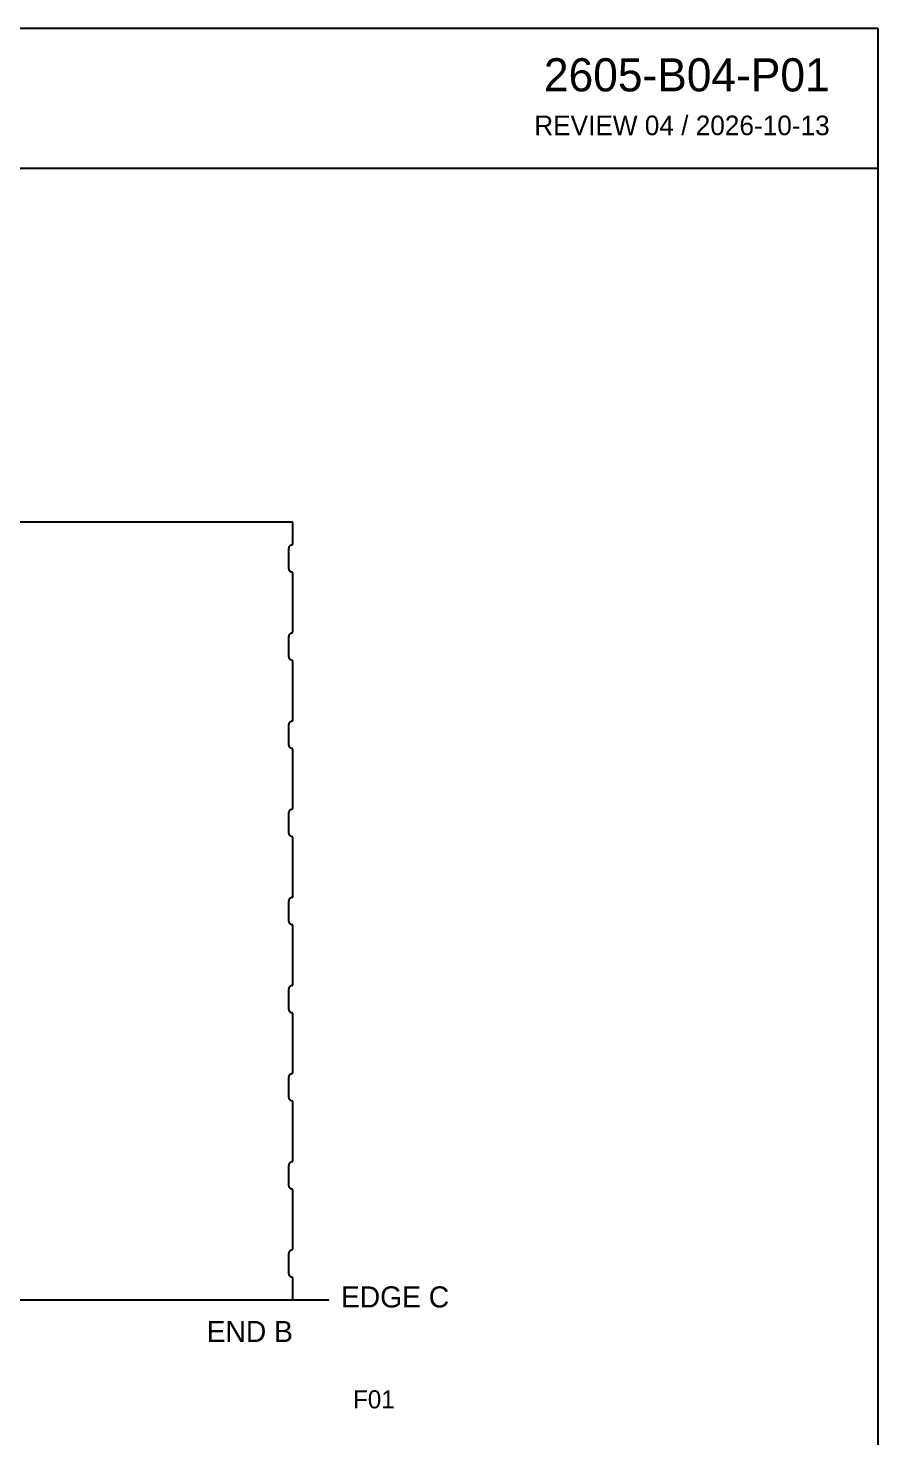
# Model space of a CAD drawing. Header units: inches. Extents: x 4 to 268, y 4 to 172.
# Drawn here: x 205.5 to 268.2, y 68.3 to 172.2 of the extents above; entities that cross this region are included whole.
import ezdxf
from ezdxf.enums import TextEntityAlignment as Align

# ---------------------------------------------------------------- set-up
doc = ezdxf.new("R2010")
doc.units = ezdxf.units.IN
doc.header["$MEASUREMENT"] = 0

msp = doc.modelspace()

# ---------------------------------------------------------------- linework, layer by layer
at = {"layer": 'ANNOTATION'}
msp.add_line((192.33, 78.43), (227.73, 78.43), dxfattribs=at)
at = {"layer": 'OUTLINE'}
for p, q in [((3.78, 172.22), (268.22, 172.22)), ((268.22, 172.22), (268.22, 3.78)), ((3.78, 161.89), (268.22, 161.89)), ((225.07, 135.79), (159.6, 135.79)), ((225.07, 134.14), (225.07, 135.79)), ((224.83, 134.02), (224.84, 134.02)), ((224.84, 134.03), (224.85, 134.04)), ((224.84, 134.02), (224.84, 134.03)), ((224.84, 134.03), (224.84, 134.03)), ((224.85, 134.04), (224.86, 134.05)), ((224.85, 134.04), (224.85, 134.04)), ((224.86, 134.05), (224.86, 134.06)), ((224.86, 134.06), (224.87, 134.06)), ((224.87, 134.06), (224.88, 134.07)), ((224.87, 134.06), (224.87, 134.06)), ((224.88, 134.07), (224.89, 134.08)), ((224.88, 134.07), (224.88, 134.07)), ((224.89, 134.08), (224.9, 134.09)), ((224.89, 134.08), (224.89, 134.08)), ((224.9, 134.09), (224.9, 134.09)), ((224.9, 134.09), (224.91, 134.09)), ((224.91, 134.09), (224.92, 134.1)), ((224.92, 134.1), (224.93, 134.11)), ((224.92, 134.1), (224.92, 134.1)), ((224.93, 134.11), (224.93, 134.11)), ((224.93, 134.11), (224.94, 134.11)), ((224.94, 134.11), (224.95, 134.12)), ((224.95, 134.12), (224.95, 134.12)), ((224.95, 134.12), (224.96, 134.12)), ((224.96, 134.12), (224.97, 134.13)), ((224.96, 134.12), (224.96, 134.12)), ((224.97, 134.13), (224.98, 134.13)), ((224.98, 134.13), (224.98, 134.13)), ((224.98, 134.13), (224.99, 134.13)), ((224.99, 134.13), (225, 134.13)), ((225, 134.13), (225, 134.14)), ((225, 134.14), (225.01, 134.14)), ((225.01, 134.14), (225.02, 134.14)), ((225.02, 134.14), (225.02, 134.14)), ((225.02, 134.14), (225.03, 134.14)), ((225.03, 134.14), (225.04, 134.14)), ((225.04, 134.14), (225.05, 134.14)), ((225.05, 134.14), (225.05, 134.14)), ((225.05, 134.14), (225.06, 134.14)), ((225.06, 134.14), (225.07, 134.14)), ((224.78, 133.86), (224.78, 133.87)), ((224.78, 133.87), (224.79, 133.87)), ((224.78, 132.36), (224.78, 133.86)), ((224.79, 133.93), (224.79, 133.94)), ((224.79, 133.94), (224.8, 133.94)), ((224.79, 133.92), (224.79, 133.93)), ((224.79, 133.91), (224.79, 133.92)), ((224.79, 133.92), (224.79, 133.92)), ((224.79, 133.9), (224.79, 133.91)), ((224.79, 133.89), (224.79, 133.9)), ((224.79, 133.9), (224.79, 133.9)), ((224.79, 133.88), (224.79, 133.89)), ((224.79, 133.87), (224.79, 133.88)), ((224.8, 133.96), (224.81, 133.97)), ((224.8, 133.95), (224.8, 133.96)), ((224.8, 133.96), (224.8, 133.96)), ((224.8, 133.94), (224.8, 133.95)), ((224.81, 133.98), (224.81, 133.99)), ((224.81, 133.99), (224.82, 133.99)), ((224.81, 133.97), (224.81, 133.98)), ((224.81, 133.98), (224.81, 133.98)), ((224.82, 134), (224.82, 134.01)), ((224.82, 134.01), (224.83, 134.01)), ((224.82, 133.99), (224.82, 134)), ((224.83, 134.01), (224.83, 134.02)), ((224.78, 132.35), (224.78, 132.36)), ((224.79, 132.35), (224.78, 132.35)), ((224.79, 132.34), (224.79, 132.35)), ((224.79, 132.33), (224.79, 132.34)), ((224.79, 132.32), (224.79, 132.33)), ((224.79, 132.33), (224.79, 132.33)), ((224.79, 132.31), (224.79, 132.32)), ((224.79, 132.3), (224.79, 132.31)), ((224.79, 132.31), (224.79, 132.31)), ((224.79, 132.29), (224.79, 132.3)), ((224.8, 132.28), (224.79, 132.29)), ((224.79, 132.29), (224.79, 132.29)), ((224.8, 132.27), (224.8, 132.28)), ((224.8, 132.26), (224.8, 132.27)), ((224.8, 132.27), (224.8, 132.27)), ((224.81, 132.25), (224.8, 132.26)), ((224.81, 132.24), (224.81, 132.25)), ((224.81, 132.25), (224.81, 132.25)), ((224.81, 132.23), (224.81, 132.24)), ((224.82, 132.23), (224.81, 132.23)), ((224.82, 132.22), (224.82, 132.23)), ((224.83, 132.21), (224.82, 132.22)), ((224.82, 132.22), (224.82, 132.22)), ((224.83, 132.2), (224.83, 132.21)), ((224.84, 132.2), (224.83, 132.2)), ((224.84, 132.19), (224.84, 132.2)), ((224.85, 132.18), (224.84, 132.19)), ((224.84, 132.19), (224.84, 132.19)), ((224.86, 132.17), (224.85, 132.18)), ((224.85, 132.18), (224.85, 132.18)), ((224.87, 132.16), (224.86, 132.17)), ((224.86, 132.17), (224.86, 132.17)), ((224.88, 132.15), (224.87, 132.16)), ((224.87, 132.16), (224.87, 132.16)), ((224.89, 132.14), (224.88, 132.15)), ((224.88, 132.15), (224.88, 132.15)), ((224.9, 132.14), (224.89, 132.14)), ((224.89, 132.14), (224.89, 132.14)), ((224.9, 132.13), (224.9, 132.14)), ((224.91, 132.13), (224.9, 132.13)), ((224.92, 132.12), (224.91, 132.13)), ((224.93, 132.12), (224.92, 132.12)), ((224.92, 132.12), (224.92, 132.12)), ((224.93, 132.11), (224.93, 132.12)), ((224.94, 132.11), (224.93, 132.11)), ((224.95, 132.11), (224.94, 132.11)), ((224.95, 132.1), (224.95, 132.11)), ((224.96, 132.1), (224.95, 132.1)), ((224.97, 132.1), (224.96, 132.1)), ((224.96, 132.1), (224.96, 132.1)), ((224.98, 132.09), (224.97, 132.1)), ((224.99, 132.09), (224.98, 132.09)), ((224.98, 132.09), (224.98, 132.09)), ((225, 132.09), (224.99, 132.09)), ((225.01, 132.09), (225, 132.09)), ((225, 132.09), (225, 132.09)), ((225.02, 132.08), (225.01, 132.09)), ((225.03, 132.08), (225.02, 132.08)), ((225.02, 132.08), (225.02, 132.08)), ((225.04, 132.08), (225.03, 132.08)), ((225.05, 132.08), (225.04, 132.08)), ((225.06, 132.08), (225.05, 132.08)), ((225.05, 132.08), (225.05, 132.08)), ((225.07, 132.08), (225.06, 132.08)), ((225.07, 127.64), (225.07, 132.08)), ((224.78, 127.36), (224.78, 127.37)), ((224.78, 127.37), (224.79, 127.37)), ((224.78, 125.86), (224.78, 127.36)), ((224.79, 127.43), (224.79, 127.44)), ((224.79, 127.44), (224.8, 127.44)), ((224.79, 127.42), (224.79, 127.43)), ((224.79, 127.41), (224.79, 127.42)), ((224.79, 127.42), (224.79, 127.42)), ((224.79, 127.4), (224.79, 127.41)), ((224.79, 127.39), (224.79, 127.4)), ((224.79, 127.4), (224.79, 127.4)), ((224.79, 127.38), (224.79, 127.39)), ((224.79, 127.37), (224.79, 127.38)), ((224.8, 127.46), (224.81, 127.47)), ((224.8, 127.45), (224.8, 127.46)), ((224.8, 127.46), (224.8, 127.46)), ((224.8, 127.44), (224.8, 127.45)), ((224.81, 127.48), (224.81, 127.49)), ((224.81, 127.49), (224.82, 127.49)), ((224.81, 127.47), (224.81, 127.48)), ((224.81, 127.48), (224.81, 127.48)), ((224.82, 127.5), (224.82, 127.51)), ((224.82, 127.51), (224.83, 127.51)), ((224.82, 127.49), (224.82, 127.5)), ((224.83, 127.51), (224.83, 127.52)), ((224.83, 127.52), (224.84, 127.52)), ((224.84, 127.53), (224.85, 127.54)), ((224.84, 127.52), (224.84, 127.53)), ((224.84, 127.53), (224.84, 127.53)), ((224.85, 127.54), (224.86, 127.55)), ((224.85, 127.54), (224.85, 127.54)), ((224.86, 127.55), (224.86, 127.56)), ((224.86, 127.56), (224.87, 127.56)), ((224.87, 127.56), (224.88, 127.57)), ((224.87, 127.56), (224.87, 127.56)), ((224.88, 127.57), (224.89, 127.58)), ((224.88, 127.57), (224.88, 127.57)), ((224.89, 127.58), (224.9, 127.59)), ((224.89, 127.58), (224.89, 127.58)), ((224.9, 127.59), (224.9, 127.59)), ((224.9, 127.59), (224.91, 127.59)), ((224.91, 127.59), (224.92, 127.6)), ((224.92, 127.6), (224.93, 127.61)), ((224.92, 127.6), (224.92, 127.6)), ((224.93, 127.61), (224.93, 127.61)), ((224.93, 127.61), (224.94, 127.61)), ((224.94, 127.61), (224.95, 127.62)), ((224.95, 127.62), (224.95, 127.62)), ((224.95, 127.62), (224.96, 127.62)), ((224.96, 127.62), (224.97, 127.63)), ((224.96, 127.62), (224.96, 127.62)), ((224.97, 127.63), (224.98, 127.63)), ((224.98, 127.63), (224.98, 127.63)), ((224.98, 127.63), (224.99, 127.63)), ((224.99, 127.63), (225, 127.63)), ((225, 127.63), (225, 127.64)), ((225, 127.64), (225.01, 127.64)), ((225.01, 127.64), (225.02, 127.64)), ((225.02, 127.64), (225.02, 127.64)), ((225.02, 127.64), (225.03, 127.64)), ((225.03, 127.64), (225.04, 127.64)), ((225.04, 127.64), (225.05, 127.64)), ((225.05, 127.64), (225.05, 127.64)), ((225.05, 127.64), (225.06, 127.64)), ((225.06, 127.64), (225.07, 127.64)), ((224.78, 125.85), (224.78, 125.86)), ((224.79, 125.85), (224.78, 125.85)), ((224.79, 125.84), (224.79, 125.85)), ((224.79, 125.83), (224.79, 125.84)), ((224.79, 125.82), (224.79, 125.83)), ((224.79, 125.83), (224.79, 125.83)), ((224.79, 125.81), (224.79, 125.82)), ((224.79, 125.8), (224.79, 125.81)), ((224.79, 125.81), (224.79, 125.81)), ((224.79, 125.79), (224.79, 125.8)), ((224.8, 125.78), (224.79, 125.79)), ((224.79, 125.79), (224.79, 125.79)), ((224.8, 125.77), (224.8, 125.78)), ((224.8, 125.76), (224.8, 125.77)), ((224.8, 125.77), (224.8, 125.77)), ((224.81, 125.75), (224.8, 125.76)), ((224.81, 125.74), (224.81, 125.75)), ((224.81, 125.75), (224.81, 125.75)), ((224.81, 125.73), (224.81, 125.74)), ((224.82, 125.73), (224.81, 125.73)), ((224.82, 125.72), (224.82, 125.73)), ((224.83, 125.71), (224.82, 125.72)), ((224.82, 125.72), (224.82, 125.72)), ((224.83, 125.7), (224.83, 125.71)), ((224.84, 125.7), (224.83, 125.7)), ((224.84, 125.69), (224.84, 125.7)), ((224.85, 125.68), (224.84, 125.69)), ((224.84, 125.69), (224.84, 125.69)), ((224.86, 125.67), (224.85, 125.68)), ((224.85, 125.68), (224.85, 125.68)), ((224.87, 125.66), (224.86, 125.67)), ((224.86, 125.67), (224.86, 125.67)), ((224.88, 125.65), (224.87, 125.66)), ((224.87, 125.66), (224.87, 125.66)), ((224.89, 125.64), (224.88, 125.65)), ((224.88, 125.65), (224.88, 125.65)), ((224.9, 125.64), (224.89, 125.64)), ((224.89, 125.64), (224.89, 125.64)), ((224.9, 125.63), (224.9, 125.64)), ((224.91, 125.63), (224.9, 125.63)), ((224.92, 125.62), (224.91, 125.63)), ((224.93, 125.62), (224.92, 125.62)), ((224.92, 125.62), (224.92, 125.62)), ((224.93, 125.61), (224.93, 125.62)), ((224.94, 125.61), (224.93, 125.61)), ((224.95, 125.61), (224.94, 125.61)), ((224.95, 125.6), (224.95, 125.61)), ((224.96, 125.6), (224.95, 125.6)), ((224.97, 125.6), (224.96, 125.6)), ((224.96, 125.6), (224.96, 125.6)), ((224.98, 125.59), (224.97, 125.6)), ((224.99, 125.59), (224.98, 125.59)), ((224.98, 125.59), (224.98, 125.59)), ((225, 125.59), (224.99, 125.59)), ((225.01, 125.59), (225, 125.59)), ((225, 125.59), (225, 125.59)), ((225.02, 125.58), (225.01, 125.59)), ((225.03, 125.58), (225.02, 125.58)), ((225.02, 125.58), (225.02, 125.58)), ((225.04, 125.58), (225.03, 125.58)), ((225.05, 125.58), (225.04, 125.58)), ((225.06, 125.58), (225.05, 125.58)), ((225.05, 125.58), (225.05, 125.58)), ((225.07, 125.58), (225.06, 125.58)), ((225.07, 121.14), (225.07, 125.58)), ((224.78, 120.86), (224.78, 120.87)), ((224.78, 120.87), (224.79, 120.87)), ((224.78, 119.36), (224.78, 120.86)), ((224.79, 120.93), (224.79, 120.94)), ((224.79, 120.94), (224.8, 120.94)), ((224.79, 120.92), (224.79, 120.93)), ((224.79, 120.91), (224.79, 120.92)), ((224.79, 120.92), (224.79, 120.92)), ((224.79, 120.9), (224.79, 120.91)), ((224.79, 120.89), (224.79, 120.9)), ((224.79, 120.9), (224.79, 120.9)), ((224.79, 120.88), (224.79, 120.89)), ((224.79, 120.87), (224.79, 120.88)), ((224.8, 120.96), (224.81, 120.97)), ((224.8, 120.95), (224.8, 120.96)), ((224.8, 120.96), (224.8, 120.96)), ((224.8, 120.94), (224.8, 120.95)), ((224.81, 120.98), (224.81, 120.99)), ((224.81, 120.99), (224.82, 120.99)), ((224.81, 120.97), (224.81, 120.98)), ((224.81, 120.98), (224.81, 120.98)), ((224.82, 121), (224.82, 121.01)), ((224.82, 121.01), (224.83, 121.01)), ((224.82, 120.99), (224.82, 121)), ((224.83, 121.01), (224.83, 121.02)), ((224.83, 121.02), (224.84, 121.02)), ((224.84, 121.03), (224.85, 121.04)), ((224.84, 121.02), (224.84, 121.03)), ((224.84, 121.03), (224.84, 121.03)), ((224.85, 121.04), (224.86, 121.05)), ((224.85, 121.04), (224.85, 121.04)), ((224.86, 121.05), (224.86, 121.06)), ((224.86, 121.06), (224.87, 121.06)), ((224.87, 121.06), (224.88, 121.07)), ((224.87, 121.06), (224.87, 121.06)), ((224.88, 121.07), (224.89, 121.08)), ((224.88, 121.07), (224.88, 121.07)), ((224.89, 121.08), (224.9, 121.09)), ((224.89, 121.08), (224.89, 121.08)), ((224.9, 121.09), (224.9, 121.09)), ((224.9, 121.09), (224.91, 121.09)), ((224.91, 121.09), (224.92, 121.1)), ((224.92, 121.1), (224.93, 121.11)), ((224.92, 121.1), (224.92, 121.1)), ((224.93, 121.11), (224.93, 121.11)), ((224.93, 121.11), (224.94, 121.11)), ((224.94, 121.11), (224.95, 121.12)), ((224.95, 121.12), (224.95, 121.12)), ((224.95, 121.12), (224.96, 121.12)), ((224.96, 121.12), (224.97, 121.13)), ((224.96, 121.12), (224.96, 121.12)), ((224.97, 121.13), (224.98, 121.13)), ((224.98, 121.13), (224.98, 121.13)), ((224.98, 121.13), (224.99, 121.13)), ((224.99, 121.13), (225, 121.13)), ((225, 121.13), (225, 121.14)), ((225, 121.14), (225.01, 121.14)), ((225.01, 121.14), (225.02, 121.14)), ((225.02, 121.14), (225.02, 121.14)), ((225.02, 121.14), (225.03, 121.14)), ((225.03, 121.14), (225.04, 121.14)), ((225.04, 121.14), (225.05, 121.14)), ((225.05, 121.14), (225.05, 121.14)), ((225.05, 121.14), (225.06, 121.14)), ((225.06, 121.14), (225.07, 121.14)), ((224.78, 119.35), (224.78, 119.36)), ((224.79, 119.35), (224.78, 119.35)), ((224.79, 119.34), (224.79, 119.35)), ((224.79, 119.33), (224.79, 119.34)), ((224.79, 119.32), (224.79, 119.33)), ((224.79, 119.33), (224.79, 119.33)), ((224.79, 119.31), (224.79, 119.32)), ((224.79, 119.3), (224.79, 119.31)), ((224.79, 119.31), (224.79, 119.31)), ((224.79, 119.29), (224.79, 119.3)), ((224.8, 119.28), (224.79, 119.29)), ((224.79, 119.29), (224.79, 119.29)), ((224.8, 119.27), (224.8, 119.28)), ((224.8, 119.26), (224.8, 119.27)), ((224.8, 119.27), (224.8, 119.27)), ((224.81, 119.25), (224.8, 119.26)), ((224.81, 119.24), (224.81, 119.25)), ((224.81, 119.25), (224.81, 119.25)), ((224.81, 119.23), (224.81, 119.24)), ((224.82, 119.23), (224.81, 119.23)), ((224.82, 119.22), (224.82, 119.23)), ((224.83, 119.21), (224.82, 119.22)), ((224.82, 119.22), (224.82, 119.22)), ((224.83, 119.2), (224.83, 119.21)), ((224.84, 119.2), (224.83, 119.2)), ((224.84, 119.19), (224.84, 119.2)), ((224.85, 119.18), (224.84, 119.19)), ((224.84, 119.19), (224.84, 119.19)), ((224.86, 119.17), (224.85, 119.18)), ((224.85, 119.18), (224.85, 119.18)), ((224.87, 119.16), (224.86, 119.17)), ((224.86, 119.17), (224.86, 119.17)), ((224.88, 119.15), (224.87, 119.16)), ((224.87, 119.16), (224.87, 119.16)), ((224.89, 119.14), (224.88, 119.15)), ((224.88, 119.15), (224.88, 119.15)), ((224.9, 119.14), (224.89, 119.14)), ((224.89, 119.14), (224.89, 119.14)), ((224.9, 119.13), (224.9, 119.14)), ((224.91, 119.13), (224.9, 119.13)), ((224.92, 119.12), (224.91, 119.13)), ((224.93, 119.12), (224.92, 119.12)), ((224.92, 119.12), (224.92, 119.12)), ((224.93, 119.11), (224.93, 119.12)), ((224.94, 119.11), (224.93, 119.11)), ((224.95, 119.11), (224.94, 119.11)), ((224.95, 119.1), (224.95, 119.11)), ((224.96, 119.1), (224.95, 119.1)), ((224.97, 119.1), (224.96, 119.1)), ((224.96, 119.1), (224.96, 119.1)), ((224.98, 119.09), (224.97, 119.1)), ((224.99, 119.09), (224.98, 119.09)), ((224.98, 119.09), (224.98, 119.09)), ((225, 119.09), (224.99, 119.09)), ((225.01, 119.09), (225, 119.09)), ((225, 119.09), (225, 119.09)), ((225.02, 119.08), (225.01, 119.09)), ((225.03, 119.08), (225.02, 119.08)), ((225.02, 119.08), (225.02, 119.08)), ((225.04, 119.08), (225.03, 119.08)), ((225.05, 119.08), (225.04, 119.08)), ((225.06, 119.08), (225.05, 119.08)), ((225.05, 119.08), (225.05, 119.08)), ((225.07, 119.08), (225.06, 119.08)), ((225.07, 114.64), (225.07, 119.08)), ((224.78, 114.36), (224.78, 114.37)), ((224.78, 114.37), (224.79, 114.37)), ((224.78, 112.86), (224.78, 114.36)), ((224.79, 114.43), (224.79, 114.44)), ((224.79, 114.44), (224.8, 114.44)), ((224.79, 114.42), (224.79, 114.43)), ((224.79, 114.41), (224.79, 114.42)), ((224.79, 114.42), (224.79, 114.42)), ((224.79, 114.4), (224.79, 114.41)), ((224.79, 114.39), (224.79, 114.4)), ((224.79, 114.4), (224.79, 114.4)), ((224.79, 114.38), (224.79, 114.39)), ((224.79, 114.37), (224.79, 114.38)), ((224.8, 114.46), (224.81, 114.47)), ((224.8, 114.45), (224.8, 114.46)), ((224.8, 114.46), (224.8, 114.46)), ((224.8, 114.44), (224.8, 114.45)), ((224.81, 114.48), (224.81, 114.49)), ((224.81, 114.49), (224.82, 114.49)), ((224.81, 114.47), (224.81, 114.48)), ((224.81, 114.48), (224.81, 114.48)), ((224.82, 114.5), (224.82, 114.51)), ((224.82, 114.51), (224.83, 114.51)), ((224.82, 114.49), (224.82, 114.5)), ((224.83, 114.51), (224.83, 114.52)), ((224.83, 114.52), (224.84, 114.52)), ((224.84, 114.53), (224.85, 114.54)), ((224.84, 114.52), (224.84, 114.53)), ((224.84, 114.53), (224.84, 114.53)), ((224.85, 114.54), (224.86, 114.55)), ((224.85, 114.54), (224.85, 114.54)), ((224.86, 114.55), (224.86, 114.56)), ((224.86, 114.56), (224.87, 114.56)), ((224.87, 114.56), (224.88, 114.57)), ((224.87, 114.56), (224.87, 114.56)), ((224.88, 114.57), (224.89, 114.58)), ((224.88, 114.57), (224.88, 114.57)), ((224.89, 114.58), (224.9, 114.59)), ((224.89, 114.58), (224.89, 114.58)), ((224.9, 114.59), (224.9, 114.59)), ((224.9, 114.59), (224.91, 114.59)), ((224.91, 114.59), (224.92, 114.6)), ((224.92, 114.6), (224.93, 114.61)), ((224.92, 114.6), (224.92, 114.6)), ((224.93, 114.61), (224.93, 114.61)), ((224.93, 114.61), (224.94, 114.61)), ((224.94, 114.61), (224.95, 114.62)), ((224.95, 114.62), (224.95, 114.62)), ((224.95, 114.62), (224.96, 114.62)), ((224.96, 114.62), (224.97, 114.63)), ((224.96, 114.62), (224.96, 114.62)), ((224.97, 114.63), (224.98, 114.63)), ((224.98, 114.63), (224.98, 114.63)), ((224.98, 114.63), (224.99, 114.63)), ((224.99, 114.63), (225, 114.63)), ((225, 114.63), (225, 114.64)), ((225, 114.64), (225.01, 114.64)), ((225.01, 114.64), (225.02, 114.64)), ((225.02, 114.64), (225.02, 114.64)), ((225.02, 114.64), (225.03, 114.64)), ((225.03, 114.64), (225.04, 114.64)), ((225.04, 114.64), (225.05, 114.64)), ((225.05, 114.64), (225.05, 114.64)), ((225.05, 114.64), (225.06, 114.64)), ((225.06, 114.64), (225.07, 114.64)), ((224.78, 112.85), (224.78, 112.86)), ((224.79, 112.85), (224.78, 112.85)), ((224.79, 112.84), (224.79, 112.85)), ((224.79, 112.83), (224.79, 112.84)), ((224.79, 112.82), (224.79, 112.83)), ((224.79, 112.83), (224.79, 112.83)), ((224.79, 112.81), (224.79, 112.82)), ((224.79, 112.8), (224.79, 112.81)), ((224.79, 112.81), (224.79, 112.81)), ((224.79, 112.79), (224.79, 112.8)), ((224.8, 112.78), (224.79, 112.79)), ((224.79, 112.79), (224.79, 112.79)), ((224.8, 112.77), (224.8, 112.78)), ((224.8, 112.76), (224.8, 112.77)), ((224.8, 112.77), (224.8, 112.77)), ((224.81, 112.75), (224.8, 112.76)), ((224.81, 112.74), (224.81, 112.75)), ((224.81, 112.75), (224.81, 112.75)), ((224.81, 112.73), (224.81, 112.74)), ((224.82, 112.73), (224.81, 112.73)), ((224.82, 112.72), (224.82, 112.73)), ((224.83, 112.71), (224.82, 112.72)), ((224.82, 112.72), (224.82, 112.72)), ((224.83, 112.7), (224.83, 112.71)), ((224.84, 112.7), (224.83, 112.7)), ((224.84, 112.69), (224.84, 112.7)), ((224.85, 112.68), (224.84, 112.69)), ((224.84, 112.69), (224.84, 112.69)), ((224.86, 112.67), (224.85, 112.68)), ((224.85, 112.68), (224.85, 112.68)), ((224.87, 112.66), (224.86, 112.67)), ((224.86, 112.67), (224.86, 112.67)), ((224.88, 112.65), (224.87, 112.66)), ((224.87, 112.66), (224.87, 112.66)), ((224.89, 112.64), (224.88, 112.65)), ((224.88, 112.65), (224.88, 112.65)), ((224.9, 112.64), (224.89, 112.64)), ((224.89, 112.64), (224.89, 112.64)), ((224.9, 112.63), (224.9, 112.64)), ((224.91, 112.63), (224.9, 112.63)), ((224.92, 112.62), (224.91, 112.63)), ((224.93, 112.62), (224.92, 112.62)), ((224.92, 112.62), (224.92, 112.62)), ((224.93, 112.61), (224.93, 112.62)), ((224.94, 112.61), (224.93, 112.61)), ((224.95, 112.61), (224.94, 112.61)), ((224.95, 112.6), (224.95, 112.61)), ((224.96, 112.6), (224.95, 112.6)), ((224.97, 112.6), (224.96, 112.6)), ((224.96, 112.6), (224.96, 112.6)), ((224.98, 112.59), (224.97, 112.6)), ((224.99, 112.59), (224.98, 112.59)), ((224.98, 112.59), (224.98, 112.59)), ((225, 112.59), (224.99, 112.59)), ((225.01, 112.59), (225, 112.59)), ((225, 112.59), (225, 112.59)), ((225.02, 112.58), (225.01, 112.59)), ((225.03, 112.58), (225.02, 112.58)), ((225.02, 112.58), (225.02, 112.58)), ((225.04, 112.58), (225.03, 112.58)), ((225.05, 112.58), (225.04, 112.58)), ((225.06, 112.58), (225.05, 112.58)), ((225.05, 112.58), (225.05, 112.58)), ((225.07, 112.58), (225.06, 112.58)), ((225.07, 108.14), (225.07, 112.58)), ((224.85, 108.04), (224.86, 108.05)), ((224.86, 108.05), (224.86, 108.06)), ((224.86, 108.06), (224.87, 108.06)), ((224.87, 108.06), (224.88, 108.07)), ((224.87, 108.06), (224.87, 108.06)), ((224.88, 108.07), (224.89, 108.08)), ((224.88, 108.07), (224.88, 108.07)), ((224.89, 108.08), (224.9, 108.09)), ((224.89, 108.08), (224.89, 108.08)), ((224.9, 108.09), (224.9, 108.09)), ((224.9, 108.09), (224.91, 108.09)), ((224.91, 108.09), (224.92, 108.1)), ((224.92, 108.1), (224.93, 108.11)), ((224.92, 108.1), (224.92, 108.1)), ((224.93, 108.11), (224.93, 108.11)), ((224.93, 108.11), (224.94, 108.11)), ((224.94, 108.11), (224.95, 108.12)), ((224.95, 108.12), (224.95, 108.12)), ((224.95, 108.12), (224.96, 108.12)), ((224.96, 108.12), (224.97, 108.13)), ((224.96, 108.12), (224.96, 108.12)), ((224.97, 108.13), (224.98, 108.13)), ((224.98, 108.13), (224.98, 108.13)), ((224.98, 108.13), (224.99, 108.13)), ((224.99, 108.13), (225, 108.13)), ((225, 108.13), (225, 108.14)), ((225, 108.14), (225.01, 108.14)), ((225.01, 108.14), (225.02, 108.14)), ((225.02, 108.14), (225.02, 108.14)), ((225.02, 108.14), (225.03, 108.14)), ((225.03, 108.14), (225.04, 108.14)), ((225.04, 108.14), (225.05, 108.14)), ((225.05, 108.14), (225.05, 108.14)), ((225.05, 108.14), (225.06, 108.14)), ((225.06, 108.14), (225.07, 108.14)), ((224.78, 107.86), (224.78, 107.87)), ((224.78, 107.87), (224.79, 107.87)), ((224.78, 106.36), (224.78, 107.86)), ((224.79, 107.93), (224.79, 107.94)), ((224.79, 107.94), (224.8, 107.94)), ((224.79, 107.92), (224.79, 107.93)), ((224.79, 107.91), (224.79, 107.92)), ((224.79, 107.92), (224.79, 107.92)), ((224.79, 107.9), (224.79, 107.91)), ((224.79, 107.89), (224.79, 107.9)), ((224.79, 107.9), (224.79, 107.9)), ((224.79, 107.88), (224.79, 107.89)), ((224.79, 107.87), (224.79, 107.88)), ((224.8, 107.96), (224.81, 107.97)), ((224.8, 107.95), (224.8, 107.96)), ((224.8, 107.96), (224.8, 107.96)), ((224.8, 107.94), (224.8, 107.95)), ((224.81, 107.98), (224.81, 107.99)), ((224.81, 107.99), (224.82, 107.99)), ((224.81, 107.97), (224.81, 107.98)), ((224.81, 107.98), (224.81, 107.98)), ((224.82, 108), (224.82, 108.01)), ((224.82, 108.01), (224.83, 108.01)), ((224.82, 107.99), (224.82, 108)), ((224.83, 108.01), (224.83, 108.02)), ((224.83, 108.02), (224.84, 108.02)), ((224.84, 108.03), (224.85, 108.04)), ((224.84, 108.02), (224.84, 108.03)), ((224.84, 108.03), (224.84, 108.03)), ((224.85, 108.04), (224.85, 108.04)), ((224.78, 106.35), (224.78, 106.36)), ((224.79, 106.35), (224.78, 106.35)), ((224.79, 106.34), (224.79, 106.35)), ((224.79, 106.33), (224.79, 106.34)), ((224.79, 106.32), (224.79, 106.33)), ((224.79, 106.33), (224.79, 106.33)), ((224.79, 106.31), (224.79, 106.32)), ((224.79, 106.3), (224.79, 106.31)), ((224.79, 106.31), (224.79, 106.31)), ((224.79, 106.29), (224.79, 106.3)), ((224.8, 106.28), (224.79, 106.29)), ((224.79, 106.29), (224.79, 106.29)), ((224.8, 106.27), (224.8, 106.28)), ((224.8, 106.26), (224.8, 106.27)), ((224.8, 106.27), (224.8, 106.27)), ((224.81, 106.25), (224.8, 106.26)), ((224.81, 106.24), (224.81, 106.25)), ((224.81, 106.25), (224.81, 106.25)), ((224.81, 106.23), (224.81, 106.24)), ((224.82, 106.23), (224.81, 106.23)), ((224.82, 106.22), (224.82, 106.23)), ((224.83, 106.21), (224.82, 106.22)), ((224.82, 106.22), (224.82, 106.22)), ((224.83, 106.2), (224.83, 106.21)), ((224.84, 106.2), (224.83, 106.2)), ((224.84, 106.19), (224.84, 106.2)), ((224.85, 106.18), (224.84, 106.19)), ((224.84, 106.19), (224.84, 106.19)), ((224.86, 106.17), (224.85, 106.18)), ((224.85, 106.18), (224.85, 106.18)), ((224.87, 106.16), (224.86, 106.17)), ((224.86, 106.17), (224.86, 106.17)), ((224.88, 106.15), (224.87, 106.16)), ((224.87, 106.16), (224.87, 106.16)), ((224.89, 106.14), (224.88, 106.15)), ((224.88, 106.15), (224.88, 106.15)), ((224.9, 106.14), (224.89, 106.14)), ((224.89, 106.14), (224.89, 106.14)), ((224.9, 106.13), (224.9, 106.14)), ((224.91, 106.13), (224.9, 106.13)), ((224.92, 106.12), (224.91, 106.13)), ((224.93, 106.12), (224.92, 106.12)), ((224.92, 106.12), (224.92, 106.12)), ((224.93, 106.11), (224.93, 106.12)), ((224.94, 106.11), (224.93, 106.11)), ((224.95, 106.11), (224.94, 106.11)), ((224.95, 106.1), (224.95, 106.11)), ((224.96, 106.1), (224.95, 106.1)), ((224.97, 106.1), (224.96, 106.1)), ((224.96, 106.1), (224.96, 106.1)), ((224.98, 106.09), (224.97, 106.1)), ((224.99, 106.09), (224.98, 106.09)), ((224.98, 106.09), (224.98, 106.09)), ((225, 106.09), (224.99, 106.09)), ((225.01, 106.09), (225, 106.09)), ((225, 106.09), (225, 106.09)), ((225.02, 106.08), (225.01, 106.09)), ((225.03, 106.08), (225.02, 106.08)), ((225.02, 106.08), (225.02, 106.08)), ((225.04, 106.08), (225.03, 106.08)), ((225.05, 106.08), (225.04, 106.08)), ((225.06, 106.08), (225.05, 106.08)), ((225.05, 106.08), (225.05, 106.08)), ((225.07, 106.08), (225.06, 106.08)), ((225.07, 101.64), (225.07, 106.08)), ((224.78, 101.36), (224.78, 101.37)), ((224.78, 101.37), (224.79, 101.37)), ((224.78, 99.86), (224.78, 101.36)), ((224.79, 101.43), (224.79, 101.44)), ((224.79, 101.44), (224.8, 101.44)), ((224.79, 101.42), (224.79, 101.43)), ((224.79, 101.41), (224.79, 101.42)), ((224.79, 101.42), (224.79, 101.42)), ((224.79, 101.4), (224.79, 101.41)), ((224.79, 101.39), (224.79, 101.4)), ((224.79, 101.4), (224.79, 101.4)), ((224.79, 101.38), (224.79, 101.39)), ((224.79, 101.37), (224.79, 101.38)), ((224.8, 101.46), (224.81, 101.47)), ((224.8, 101.45), (224.8, 101.46)), ((224.8, 101.46), (224.8, 101.46)), ((224.8, 101.44), (224.8, 101.45)), ((224.81, 101.48), (224.81, 101.49)), ((224.81, 101.49), (224.82, 101.49)), ((224.81, 101.47), (224.81, 101.48)), ((224.81, 101.48), (224.81, 101.48)), ((224.82, 101.5), (224.82, 101.51)), ((224.82, 101.51), (224.83, 101.51)), ((224.82, 101.49), (224.82, 101.5)), ((224.83, 101.51), (224.83, 101.52)), ((224.83, 101.52), (224.84, 101.52)), ((224.84, 101.53), (224.85, 101.54)), ((224.84, 101.52), (224.84, 101.53)), ((224.84, 101.53), (224.84, 101.53)), ((224.85, 101.54), (224.86, 101.55)), ((224.85, 101.54), (224.85, 101.54)), ((224.86, 101.55), (224.86, 101.56)), ((224.86, 101.56), (224.87, 101.56)), ((224.87, 101.56), (224.88, 101.57)), ((224.87, 101.56), (224.87, 101.56)), ((224.88, 101.57), (224.89, 101.58)), ((224.88, 101.57), (224.88, 101.57)), ((224.89, 101.58), (224.9, 101.59)), ((224.89, 101.58), (224.89, 101.58)), ((224.9, 101.59), (224.9, 101.59)), ((224.9, 101.59), (224.91, 101.59)), ((224.91, 101.59), (224.92, 101.6)), ((224.92, 101.6), (224.93, 101.61)), ((224.92, 101.6), (224.92, 101.6)), ((224.93, 101.61), (224.93, 101.61)), ((224.93, 101.61), (224.94, 101.61)), ((224.94, 101.61), (224.95, 101.62)), ((224.95, 101.62), (224.95, 101.62)), ((224.95, 101.62), (224.96, 101.62)), ((224.96, 101.62), (224.97, 101.63)), ((224.96, 101.62), (224.96, 101.62)), ((224.97, 101.63), (224.98, 101.63)), ((224.98, 101.63), (224.98, 101.63)), ((224.98, 101.63), (224.99, 101.63)), ((224.99, 101.63), (225, 101.63)), ((225, 101.63), (225, 101.64)), ((225, 101.64), (225.01, 101.64)), ((225.01, 101.64), (225.02, 101.64)), ((225.02, 101.64), (225.02, 101.64)), ((225.02, 101.64), (225.03, 101.64)), ((225.03, 101.64), (225.04, 101.64)), ((225.04, 101.64), (225.05, 101.64)), ((225.05, 101.64), (225.05, 101.64)), ((225.05, 101.64), (225.06, 101.64)), ((225.06, 101.64), (225.07, 101.64)), ((224.78, 99.85), (224.78, 99.86)), ((224.79, 99.85), (224.78, 99.85)), ((224.79, 99.84), (224.79, 99.85)), ((224.79, 99.83), (224.79, 99.84)), ((224.79, 99.82), (224.79, 99.83)), ((224.79, 99.83), (224.79, 99.83)), ((224.79, 99.81), (224.79, 99.82)), ((224.79, 99.8), (224.79, 99.81)), ((224.79, 99.81), (224.79, 99.81)), ((224.79, 99.79), (224.79, 99.8)), ((224.8, 99.78), (224.79, 99.79)), ((224.79, 99.79), (224.79, 99.79)), ((224.8, 99.77), (224.8, 99.78)), ((224.8, 99.76), (224.8, 99.77)), ((224.8, 99.77), (224.8, 99.77)), ((224.81, 99.75), (224.8, 99.76)), ((224.81, 99.74), (224.81, 99.75)), ((224.81, 99.75), (224.81, 99.75)), ((224.81, 99.73), (224.81, 99.74)), ((224.82, 99.73), (224.81, 99.73)), ((224.82, 99.72), (224.82, 99.73)), ((224.83, 99.71), (224.82, 99.72)), ((224.82, 99.72), (224.82, 99.72)), ((224.83, 99.7), (224.83, 99.71)), ((224.84, 99.7), (224.83, 99.7)), ((224.84, 99.69), (224.84, 99.7)), ((224.85, 99.68), (224.84, 99.69)), ((224.84, 99.69), (224.84, 99.69)), ((224.86, 99.67), (224.85, 99.68)), ((224.85, 99.68), (224.85, 99.68)), ((224.87, 99.66), (224.86, 99.67)), ((224.86, 99.67), (224.86, 99.67)), ((224.88, 99.65), (224.87, 99.66)), ((224.87, 99.66), (224.87, 99.66)), ((224.89, 99.64), (224.88, 99.65)), ((224.88, 99.65), (224.88, 99.65)), ((224.9, 99.64), (224.89, 99.64)), ((224.89, 99.64), (224.89, 99.64)), ((224.9, 99.63), (224.9, 99.64)), ((224.91, 99.63), (224.9, 99.63)), ((224.92, 99.62), (224.91, 99.63)), ((224.93, 99.62), (224.92, 99.62)), ((224.92, 99.62), (224.92, 99.62)), ((224.93, 99.61), (224.93, 99.62)), ((224.94, 99.61), (224.93, 99.61)), ((224.95, 99.61), (224.94, 99.61)), ((224.95, 99.6), (224.95, 99.61)), ((224.96, 99.6), (224.95, 99.6)), ((224.97, 99.6), (224.96, 99.6)), ((224.96, 99.6), (224.96, 99.6)), ((224.98, 99.59), (224.97, 99.6)), ((224.99, 99.59), (224.98, 99.59)), ((224.98, 99.59), (224.98, 99.59)), ((225, 99.59), (224.99, 99.59)), ((225.01, 99.59), (225, 99.59)), ((225, 99.59), (225, 99.59)), ((225.02, 99.58), (225.01, 99.59)), ((225.03, 99.58), (225.02, 99.58)), ((225.02, 99.58), (225.02, 99.58)), ((225.04, 99.58), (225.03, 99.58)), ((225.05, 99.58), (225.04, 99.58)), ((225.06, 99.58), (225.05, 99.58)), ((225.05, 99.58), (225.05, 99.58)), ((225.07, 99.58), (225.06, 99.58)), ((225.07, 95.14), (225.07, 99.58)), ((224.78, 94.86), (224.78, 94.87)), ((224.78, 94.87), (224.79, 94.87)), ((224.78, 93.36), (224.78, 94.86)), ((224.79, 94.93), (224.79, 94.94)), ((224.79, 94.94), (224.8, 94.94)), ((224.79, 94.92), (224.79, 94.93)), ((224.79, 94.91), (224.79, 94.92)), ((224.79, 94.92), (224.79, 94.92)), ((224.79, 94.9), (224.79, 94.91)), ((224.79, 94.89), (224.79, 94.9)), ((224.79, 94.9), (224.79, 94.9)), ((224.79, 94.88), (224.79, 94.89)), ((224.79, 94.87), (224.79, 94.88)), ((224.8, 94.96), (224.81, 94.97)), ((224.8, 94.95), (224.8, 94.96)), ((224.8, 94.96), (224.8, 94.96)), ((224.8, 94.94), (224.8, 94.95)), ((224.81, 94.98), (224.81, 94.99)), ((224.81, 94.99), (224.82, 94.99)), ((224.81, 94.97), (224.81, 94.98)), ((224.81, 94.98), (224.81, 94.98)), ((224.82, 95), (224.82, 95.01)), ((224.82, 95.01), (224.83, 95.01)), ((224.82, 94.99), (224.82, 95)), ((224.83, 95.01), (224.83, 95.02)), ((224.83, 95.02), (224.84, 95.02)), ((224.84, 95.03), (224.85, 95.04)), ((224.84, 95.02), (224.84, 95.03)), ((224.84, 95.03), (224.84, 95.03)), ((224.85, 95.04), (224.86, 95.05)), ((224.85, 95.04), (224.85, 95.04)), ((224.86, 95.05), (224.86, 95.06)), ((224.86, 95.06), (224.87, 95.06)), ((224.87, 95.06), (224.88, 95.07)), ((224.87, 95.06), (224.87, 95.06)), ((224.88, 95.07), (224.89, 95.08)), ((224.88, 95.07), (224.88, 95.07)), ((224.89, 95.08), (224.9, 95.09)), ((224.89, 95.08), (224.89, 95.08)), ((224.9, 95.09), (224.9, 95.09)), ((224.9, 95.09), (224.91, 95.09)), ((224.91, 95.09), (224.92, 95.1)), ((224.92, 95.1), (224.93, 95.11)), ((224.92, 95.1), (224.92, 95.1)), ((224.93, 95.11), (224.93, 95.11)), ((224.93, 95.11), (224.94, 95.11)), ((224.94, 95.11), (224.95, 95.12)), ((224.95, 95.12), (224.95, 95.12)), ((224.95, 95.12), (224.96, 95.12)), ((224.96, 95.12), (224.97, 95.13)), ((224.96, 95.12), (224.96, 95.12)), ((224.97, 95.13), (224.98, 95.13)), ((224.98, 95.13), (224.98, 95.13)), ((224.98, 95.13), (224.99, 95.13)), ((224.99, 95.13), (225, 95.13)), ((225, 95.13), (225, 95.14)), ((225, 95.14), (225.01, 95.14)), ((225.01, 95.14), (225.02, 95.14)), ((225.02, 95.14), (225.02, 95.14)), ((225.02, 95.14), (225.03, 95.14)), ((225.03, 95.14), (225.04, 95.14)), ((225.04, 95.14), (225.05, 95.14)), ((225.05, 95.14), (225.05, 95.14)), ((225.05, 95.14), (225.06, 95.14)), ((225.06, 95.14), (225.07, 95.14)), ((224.78, 93.35), (224.78, 93.36)), ((224.79, 93.35), (224.78, 93.35)), ((224.79, 93.34), (224.79, 93.35)), ((224.79, 93.33), (224.79, 93.34)), ((224.79, 93.32), (224.79, 93.33)), ((224.79, 93.33), (224.79, 93.33)), ((224.79, 93.31), (224.79, 93.32)), ((224.79, 93.3), (224.79, 93.31)), ((224.79, 93.31), (224.79, 93.31)), ((224.79, 93.29), (224.79, 93.3)), ((224.8, 93.28), (224.79, 93.29)), ((224.79, 93.29), (224.79, 93.29)), ((224.8, 93.27), (224.8, 93.28)), ((224.8, 93.26), (224.8, 93.27)), ((224.8, 93.27), (224.8, 93.27)), ((224.81, 93.25), (224.8, 93.26)), ((224.81, 93.24), (224.81, 93.25)), ((224.81, 93.25), (224.81, 93.25)), ((224.81, 93.23), (224.81, 93.24)), ((224.82, 93.23), (224.81, 93.23)), ((224.82, 93.22), (224.82, 93.23)), ((224.83, 93.21), (224.82, 93.22)), ((224.82, 93.22), (224.82, 93.22)), ((224.83, 93.2), (224.83, 93.21)), ((224.84, 93.2), (224.83, 93.2)), ((224.84, 93.19), (224.84, 93.2)), ((224.85, 93.18), (224.84, 93.19)), ((224.84, 93.19), (224.84, 93.19)), ((224.86, 93.17), (224.85, 93.18)), ((224.85, 93.18), (224.85, 93.18)), ((224.87, 93.16), (224.86, 93.17)), ((224.86, 93.17), (224.86, 93.17)), ((224.88, 93.15), (224.87, 93.16)), ((224.87, 93.16), (224.87, 93.16)), ((224.89, 93.14), (224.88, 93.15)), ((224.88, 93.15), (224.88, 93.15)), ((224.9, 93.14), (224.89, 93.14)), ((224.89, 93.14), (224.89, 93.14)), ((224.9, 93.13), (224.9, 93.14)), ((224.91, 93.13), (224.9, 93.13)), ((224.92, 93.12), (224.91, 93.13)), ((224.93, 93.12), (224.92, 93.12)), ((224.92, 93.12), (224.92, 93.12)), ((224.93, 93.11), (224.93, 93.12)), ((224.94, 93.11), (224.93, 93.11)), ((224.95, 93.11), (224.94, 93.11)), ((224.95, 93.1), (224.95, 93.11)), ((224.96, 93.1), (224.95, 93.1)), ((224.97, 93.1), (224.96, 93.1)), ((224.96, 93.1), (224.96, 93.1)), ((224.98, 93.09), (224.97, 93.1)), ((224.99, 93.09), (224.98, 93.09)), ((224.98, 93.09), (224.98, 93.09)), ((225, 93.09), (224.99, 93.09)), ((225.01, 93.09), (225, 93.09)), ((225, 93.09), (225, 93.09)), ((225.02, 93.08), (225.01, 93.09)), ((225.03, 93.08), (225.02, 93.08)), ((225.02, 93.08), (225.02, 93.08)), ((225.04, 93.08), (225.03, 93.08)), ((225.05, 93.08), (225.04, 93.08)), ((225.06, 93.08), (225.05, 93.08)), ((225.05, 93.08), (225.05, 93.08)), ((225.07, 93.08), (225.06, 93.08)), ((225.07, 88.64), (225.07, 93.08)), ((224.78, 88.36), (224.78, 88.37)), ((224.78, 88.37), (224.79, 88.37)), ((224.78, 86.86), (224.78, 88.36)), ((224.79, 88.43), (224.79, 88.44)), ((224.79, 88.44), (224.8, 88.44)), ((224.79, 88.42), (224.79, 88.43)), ((224.79, 88.41), (224.79, 88.42)), ((224.79, 88.42), (224.79, 88.42)), ((224.79, 88.4), (224.79, 88.41)), ((224.79, 88.39), (224.79, 88.4)), ((224.79, 88.4), (224.79, 88.4)), ((224.79, 88.38), (224.79, 88.39)), ((224.79, 88.37), (224.79, 88.38)), ((224.8, 88.46), (224.81, 88.47)), ((224.8, 88.45), (224.8, 88.46)), ((224.8, 88.46), (224.8, 88.46)), ((224.8, 88.44), (224.8, 88.45)), ((224.81, 88.48), (224.81, 88.49)), ((224.81, 88.49), (224.82, 88.49)), ((224.81, 88.47), (224.81, 88.48)), ((224.81, 88.48), (224.81, 88.48)), ((224.82, 88.5), (224.82, 88.51)), ((224.82, 88.51), (224.83, 88.51)), ((224.82, 88.49), (224.82, 88.5)), ((224.83, 88.51), (224.83, 88.52)), ((224.83, 88.52), (224.84, 88.52)), ((224.84, 88.53), (224.85, 88.54)), ((224.84, 88.52), (224.84, 88.53)), ((224.84, 88.53), (224.84, 88.53)), ((224.85, 88.54), (224.86, 88.55)), ((224.85, 88.54), (224.85, 88.54)), ((224.86, 88.55), (224.86, 88.56)), ((224.86, 88.56), (224.87, 88.56)), ((224.87, 88.56), (224.88, 88.57)), ((224.87, 88.56), (224.87, 88.56)), ((224.88, 88.57), (224.89, 88.58)), ((224.88, 88.57), (224.88, 88.57)), ((224.89, 88.58), (224.9, 88.59)), ((224.89, 88.58), (224.89, 88.58)), ((224.9, 88.59), (224.9, 88.59)), ((224.9, 88.59), (224.91, 88.59)), ((224.91, 88.59), (224.92, 88.6)), ((224.92, 88.6), (224.93, 88.61)), ((224.92, 88.6), (224.92, 88.6)), ((224.93, 88.61), (224.93, 88.61)), ((224.93, 88.61), (224.94, 88.61)), ((224.94, 88.61), (224.95, 88.62)), ((224.95, 88.62), (224.95, 88.62)), ((224.95, 88.62), (224.96, 88.62)), ((224.96, 88.62), (224.97, 88.63)), ((224.96, 88.62), (224.96, 88.62)), ((224.97, 88.63), (224.98, 88.63)), ((224.98, 88.63), (224.98, 88.63)), ((224.98, 88.63), (224.99, 88.63)), ((224.99, 88.63), (225, 88.63)), ((225, 88.63), (225, 88.64)), ((225, 88.64), (225.01, 88.64)), ((225.01, 88.64), (225.02, 88.64)), ((225.02, 88.64), (225.02, 88.64)), ((225.02, 88.64), (225.03, 88.64)), ((225.03, 88.64), (225.04, 88.64)), ((225.04, 88.64), (225.05, 88.64)), ((225.05, 88.64), (225.05, 88.64)), ((225.05, 88.64), (225.06, 88.64)), ((225.06, 88.64), (225.07, 88.64)), ((224.78, 86.85), (224.78, 86.86)), ((224.79, 86.85), (224.78, 86.85)), ((224.79, 86.84), (224.79, 86.85)), ((224.79, 86.83), (224.79, 86.84)), ((224.79, 86.82), (224.79, 86.83)), ((224.79, 86.83), (224.79, 86.83)), ((224.79, 86.81), (224.79, 86.82)), ((224.79, 86.8), (224.79, 86.81)), ((224.79, 86.81), (224.79, 86.81)), ((224.79, 86.79), (224.79, 86.8)), ((224.8, 86.78), (224.79, 86.79)), ((224.79, 86.79), (224.79, 86.79)), ((224.8, 86.77), (224.8, 86.78)), ((224.8, 86.76), (224.8, 86.77)), ((224.8, 86.77), (224.8, 86.77)), ((224.81, 86.75), (224.8, 86.76)), ((224.81, 86.74), (224.81, 86.75)), ((224.81, 86.75), (224.81, 86.75)), ((224.81, 86.73), (224.81, 86.74)), ((224.82, 86.73), (224.81, 86.73)), ((224.82, 86.72), (224.82, 86.73)), ((224.83, 86.71), (224.82, 86.72)), ((224.82, 86.72), (224.82, 86.72)), ((224.83, 86.7), (224.83, 86.71)), ((224.84, 86.7), (224.83, 86.7)), ((224.84, 86.69), (224.84, 86.7)), ((224.85, 86.68), (224.84, 86.69)), ((224.84, 86.69), (224.84, 86.69)), ((224.86, 86.67), (224.85, 86.68)), ((224.85, 86.68), (224.85, 86.68)), ((224.87, 86.66), (224.86, 86.67)), ((224.86, 86.67), (224.86, 86.67)), ((224.88, 86.65), (224.87, 86.66)), ((224.87, 86.66), (224.87, 86.66)), ((224.89, 86.64), (224.88, 86.65)), ((224.88, 86.65), (224.88, 86.65)), ((224.9, 86.64), (224.89, 86.64)), ((224.89, 86.64), (224.89, 86.64)), ((224.9, 86.63), (224.9, 86.64)), ((224.91, 86.63), (224.9, 86.63)), ((224.92, 86.62), (224.91, 86.63)), ((224.93, 86.62), (224.92, 86.62)), ((224.92, 86.62), (224.92, 86.62)), ((224.93, 86.61), (224.93, 86.62)), ((224.94, 86.61), (224.93, 86.61)), ((224.95, 86.61), (224.94, 86.61)), ((224.95, 86.6), (224.95, 86.61)), ((224.96, 86.6), (224.95, 86.6)), ((224.97, 86.6), (224.96, 86.6)), ((224.96, 86.6), (224.96, 86.6)), ((224.98, 86.59), (224.97, 86.6)), ((224.99, 86.59), (224.98, 86.59)), ((224.98, 86.59), (224.98, 86.59)), ((225, 86.59), (224.99, 86.59)), ((225.01, 86.59), (225, 86.59)), ((225, 86.59), (225, 86.59)), ((225.02, 86.58), (225.01, 86.59)), ((225.03, 86.58), (225.02, 86.58)), ((225.02, 86.58), (225.02, 86.58)), ((225.04, 86.58), (225.03, 86.58)), ((225.05, 86.58), (225.04, 86.58)), ((225.06, 86.58), (225.05, 86.58)), ((225.05, 86.58), (225.05, 86.58)), ((225.07, 86.58), (225.06, 86.58)), ((225.07, 82.14), (225.07, 86.58)), ((224.88, 82.07), (224.89, 82.08)), ((224.89, 82.08), (224.9, 82.09)), ((224.89, 82.08), (224.89, 82.08)), ((224.9, 82.09), (224.9, 82.09)), ((224.9, 82.09), (224.91, 82.09)), ((224.91, 82.09), (224.92, 82.1)), ((224.92, 82.1), (224.93, 82.11)), ((224.92, 82.1), (224.92, 82.1)), ((224.93, 82.11), (224.93, 82.11)), ((224.93, 82.11), (224.94, 82.11)), ((224.94, 82.11), (224.95, 82.12)), ((224.95, 82.12), (224.95, 82.12)), ((224.95, 82.12), (224.96, 82.12)), ((224.96, 82.12), (224.97, 82.13)), ((224.96, 82.12), (224.96, 82.12)), ((224.97, 82.13), (224.98, 82.13)), ((224.98, 82.13), (224.98, 82.13)), ((224.98, 82.13), (224.99, 82.13)), ((224.99, 82.13), (225, 82.13)), ((225, 82.13), (225, 82.14)), ((225, 82.14), (225.01, 82.14)), ((225.01, 82.14), (225.02, 82.14)), ((225.02, 82.14), (225.02, 82.14)), ((225.02, 82.14), (225.03, 82.14)), ((225.03, 82.14), (225.04, 82.14)), ((225.04, 82.14), (225.05, 82.14)), ((225.05, 82.14), (225.05, 82.14)), ((225.05, 82.14), (225.06, 82.14)), ((225.06, 82.14), (225.07, 82.14)), ((224.78, 81.86), (224.78, 81.87)), ((224.78, 81.87), (224.79, 81.87)), ((224.78, 80.36), (224.78, 81.86)), ((224.79, 81.93), (224.79, 81.94)), ((224.79, 81.94), (224.8, 81.94)), ((224.79, 81.92), (224.79, 81.93)), ((224.79, 81.91), (224.79, 81.92)), ((224.79, 81.92), (224.79, 81.92)), ((224.79, 81.9), (224.79, 81.91)), ((224.79, 81.89), (224.79, 81.9)), ((224.79, 81.9), (224.79, 81.9)), ((224.79, 81.88), (224.79, 81.89)), ((224.79, 81.87), (224.79, 81.88)), ((224.8, 81.96), (224.81, 81.97)), ((224.8, 81.95), (224.8, 81.96)), ((224.8, 81.96), (224.8, 81.96)), ((224.8, 81.94), (224.8, 81.95)), ((224.81, 81.98), (224.81, 81.99)), ((224.81, 81.99), (224.82, 81.99)), ((224.81, 81.97), (224.81, 81.98)), ((224.81, 81.98), (224.81, 81.98)), ((224.82, 82), (224.82, 82.01)), ((224.82, 82.01), (224.83, 82.01)), ((224.82, 81.99), (224.82, 82)), ((224.83, 82.01), (224.83, 82.02)), ((224.83, 82.02), (224.84, 82.02)), ((224.84, 82.03), (224.85, 82.04)), ((224.84, 82.02), (224.84, 82.03)), ((224.84, 82.03), (224.84, 82.03)), ((224.85, 82.04), (224.86, 82.05)), ((224.85, 82.04), (224.85, 82.04)), ((224.86, 82.05), (224.86, 82.06)), ((224.86, 82.06), (224.87, 82.06)), ((224.87, 82.06), (224.88, 82.07)), ((224.87, 82.06), (224.87, 82.06)), ((224.88, 82.07), (224.88, 82.07)), ((224.78, 80.35), (224.78, 80.36)), ((224.79, 80.35), (224.78, 80.35)), ((224.79, 80.34), (224.79, 80.35)), ((224.79, 80.33), (224.79, 80.34)), ((224.79, 80.32), (224.79, 80.33)), ((224.79, 80.33), (224.79, 80.33)), ((224.79, 80.31), (224.79, 80.32)), ((224.79, 80.3), (224.79, 80.31)), ((224.79, 80.31), (224.79, 80.31)), ((224.79, 80.29), (224.79, 80.3)), ((224.8, 80.28), (224.79, 80.29)), ((224.79, 80.29), (224.79, 80.29)), ((224.8, 80.27), (224.8, 80.28)), ((224.8, 80.26), (224.8, 80.27)), ((224.8, 80.27), (224.8, 80.27)), ((224.81, 80.25), (224.8, 80.26)), ((224.81, 80.24), (224.81, 80.25)), ((224.81, 80.25), (224.81, 80.25)), ((224.81, 80.23), (224.81, 80.24)), ((224.82, 80.23), (224.81, 80.23)), ((224.82, 80.22), (224.82, 80.23)), ((224.83, 80.21), (224.82, 80.22)), ((224.82, 80.22), (224.82, 80.22)), ((224.83, 80.2), (224.83, 80.21)), ((224.84, 80.2), (224.83, 80.2)), ((224.84, 80.19), (224.84, 80.2)), ((224.85, 80.18), (224.84, 80.19)), ((224.84, 80.19), (224.84, 80.19)), ((224.86, 80.17), (224.85, 80.18)), ((224.85, 80.18), (224.85, 80.18)), ((224.87, 80.16), (224.86, 80.17)), ((224.86, 80.17), (224.86, 80.17)), ((224.88, 80.15), (224.87, 80.16)), ((224.87, 80.16), (224.87, 80.16)), ((224.89, 80.14), (224.88, 80.15)), ((224.88, 80.15), (224.88, 80.15)), ((224.9, 80.14), (224.89, 80.14)), ((224.89, 80.14), (224.89, 80.14)), ((224.9, 80.13), (224.9, 80.14)), ((224.91, 80.13), (224.9, 80.13)), ((224.92, 80.12), (224.91, 80.13)), ((224.93, 80.12), (224.92, 80.12)), ((224.92, 80.12), (224.92, 80.12)), ((224.93, 80.11), (224.93, 80.12)), ((224.94, 80.11), (224.93, 80.11)), ((224.95, 80.11), (224.94, 80.11)), ((224.95, 80.1), (224.95, 80.11)), ((224.96, 80.1), (224.95, 80.1)), ((224.97, 80.1), (224.96, 80.1)), ((224.96, 80.1), (224.96, 80.1)), ((224.98, 80.09), (224.97, 80.1)), ((224.99, 80.09), (224.98, 80.09)), ((224.98, 80.09), (224.98, 80.09)), ((225, 80.09), (224.99, 80.09)), ((225.01, 80.09), (225, 80.09)), ((225, 80.09), (225, 80.09)), ((225.02, 80.08), (225.01, 80.09)), ((225.03, 80.08), (225.02, 80.08)), ((225.02, 80.08), (225.02, 80.08)), ((225.04, 80.08), (225.03, 80.08)), ((225.05, 80.08), (225.04, 80.08)), ((225.06, 80.08), (225.05, 80.08)), ((225.05, 80.08), (225.05, 80.08)), ((225.07, 80.08), (225.06, 80.08)), ((225.07, 78.43), (225.07, 80.08)), ((159.6, 78.43), (225.07, 78.43))]:
    msp.add_line(p, q, dxfattribs=at)

# ---------------------------------------------------------------- texts
at = {"layer": 'ANNOTATION'}
for s, height, p in [('2605-B04-P01', 2.4444, (264.67, 167.56)), ('REVIEW 04 / 2026-10-13', 1.4444, (264.67, 164.33)), ('END B', 1.556, (225.07, 75.32))]:
    msp.add_text(s, height=height, dxfattribs=at).set_placement(p, align=Align.RIGHT)
for s, height, p in [('EDGE C', 1.556, (228.62, 77.87)), ('F01', 1.333, (229.51, 70.43))]:
    msp.add_text(s, height=height, dxfattribs=at).set_placement(p)

doc.saveas('drawing.dxf')
